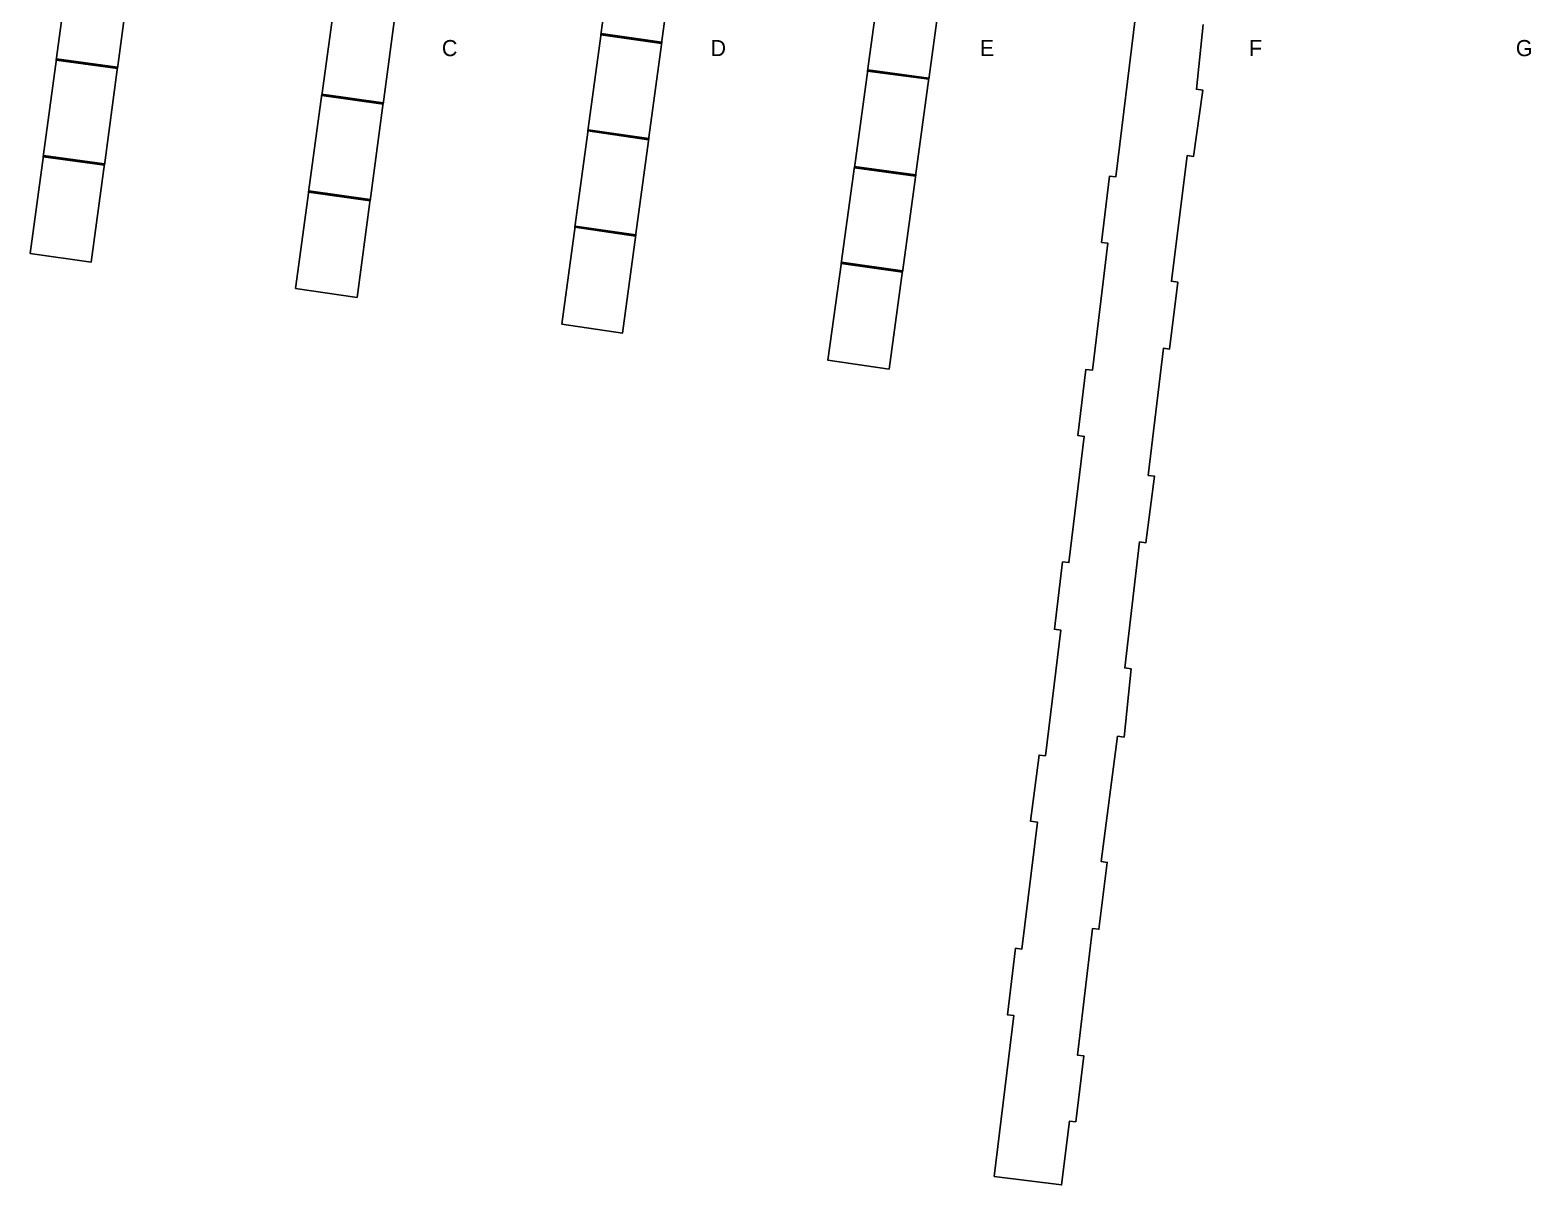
# Model space of a CAD drawing. Header units: metres. Extents: x -241 to 201, y -326 to 266.
# Drawn here: x -128.1 to 151.3, y -325.5 to -110.6 of the extents above; entities that cross this region are included whole.
import ezdxf
from ezdxf.enums import TextEntityAlignment as Align

# ---------------------------------------------------------------- set-up
doc = ezdxf.new("R2010")
doc.units = ezdxf.units.M
doc.layers.add('CONTEXT', color=8, linetype='Continuous')
doc.layers.add('TEXT', color=250, linetype='Continuous')

msp = doc.modelspace()

# ---------------------------------------------------------------- linework, layer by layer
at = {"layer": 'CONTEXT'}
for points in [[(-10.54, -113.13), (-21.84, -111.52), (-19.4, -93.45), (-8.07, -94.83)], [(-120.75, -98.03), (-109.37, -99.56), (-111.83, -117.82), (-123.21, -116.24)], [(30.28, -100.18), (41.66, -101.57), (39.16, -119.81), (27.8, -118.29)], [(-73.8, -122.84), (-71.32, -104.66), (-59.93, -106.26), (-62.39, -124.45)], [(-12.96, -131.06), (-24.26, -129.42), (-21.81, -111.28), (-10.51, -112.89)], [(-123.18, -116), (-111.8, -117.58), (-114.26, -135.77), (-125.66, -134.22)], [(27.84, -118.06), (39.2, -119.58), (36.71, -137.81), (25.33, -136.26)], [(-64.82, -142.4), (-76.25, -140.81), (-73.76, -122.6), (-62.36, -124.21)], [(-26.67, -147.35), (-24.23, -129.18), (-12.93, -130.82), (-15.38, -148.97)], [(-125.62, -133.99), (-114.22, -135.53), (-116.71, -153.83), (-128.1, -152.19)], [(25.37, -136.02), (36.75, -137.57), (34.26, -155.71), (22.88, -154.1)], [(-67.24, -160.42), (-78.67, -158.72), (-76.21, -140.57), (-64.79, -142.16)], [(-29.1, -165.34), (-26.64, -147.11), (-15.35, -148.73), (-17.81, -167.03)], [(31.8, -173.74), (20.42, -172.09), (22.92, -153.86), (34.3, -155.47)]]:
    msp.add_lwpolyline(points, close=True, dxfattribs=at)
msp.add_lwpolyline([(90.24, -109.63), (88.98, -121.66), (90.18, -121.81), (88.45, -134.17), (87.27, -134), (84.34, -157.38), (85.52, -157.53), (84.01, -170), (82.85, -169.86), (80.03, -193.51), (81.2, -193.66), (79.6, -206.05), (78.42, -205.89), (75.65, -229.33), (76.83, -229.48), (75.52, -242.19), (74.33, -242.03), (71.25, -265.34), (72.41, -265.5), (70.85, -277.96), (69.67, -277.81), (66.87, -301.39), (68.04, -301.53), (66.54, -313.76), (65.37, -313.63), (63.9, -325.53), (51.36, -323.93), (55, -293.99), (53.82, -293.86), (55.32, -281.5), (56.51, -281.64), (59.39, -258.02), (58.13, -257.87), (59.7, -245.53), (60.89, -245.68), (63.74, -222.28), (62.55, -222.14), (64.08, -209.59), (65.26, -209.72), (68.12, -186.25), (66.94, -186.1), (68.44, -173.79), (69.63, -173.93), (72.5, -150.29), (71.34, -150.15), (72.83, -137.81), (74.01, -137.95), (77.65, -108.04)], dxfattribs=at)

# ---------------------------------------------------------------- texts
at = {"layer": 'TEXT'}
for s, p in [('C', (-50, -114)), ('D', (0, -114)), ('E', (50, -114)), ('F', (100, -114)), ('G', (150, -114))]:
    msp.add_text(s, height=3, dxfattribs=at).set_placement(p, align=Align.MIDDLE_CENTER)

doc.saveas('drawing.dxf')
